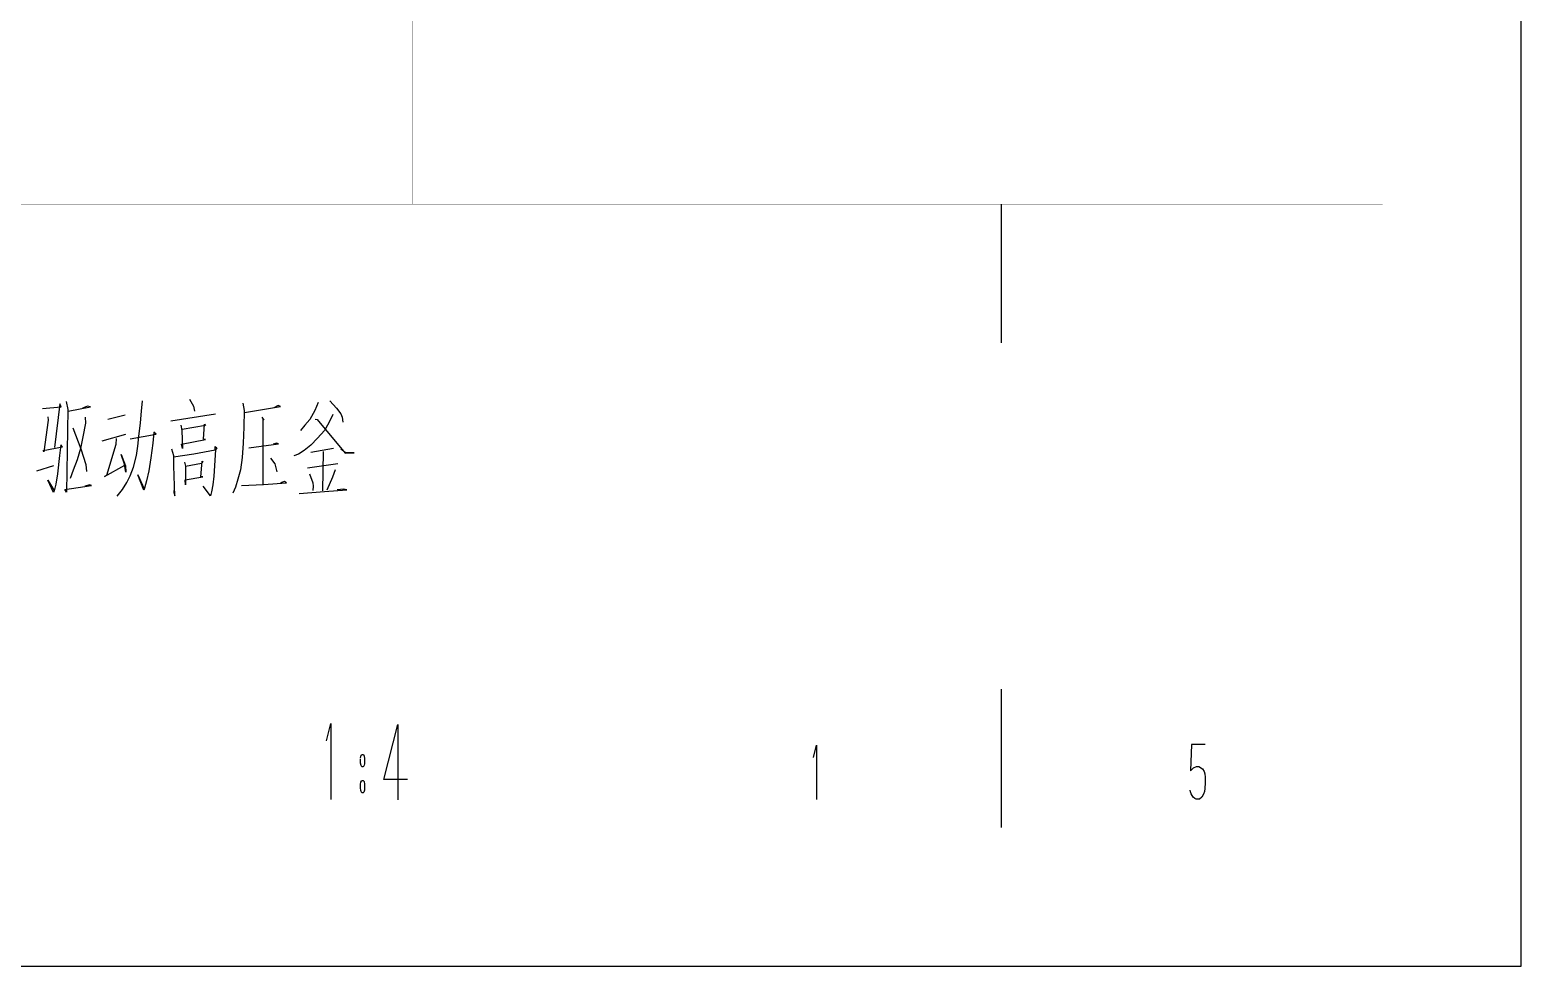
# Model space of a CAD drawing. Extents: x 0 to 2376, y 0 to 3364.
# Drawn here: x 1945.6 to 2376, y 0 to 270.3 of the extents above; entities that cross this region are included whole.
import ezdxf

# ---------------------------------------------------------------- set-up
doc = ezdxf.new("R2010")
doc.units = 0
doc.header["$MEASUREMENT"] = 0
doc.layers.add('6', color=7, linetype='Continuous')
doc.layers.add('8', color=7, linetype='Continuous')

# ---------------------------------------------------------------- blocks, each defined once
blk = doc.blocks.new('BLKENT83')
at = {"layer": '8', "color": 15, "linetype": 'Continuous'}
for p, q in [((2376, 0), (2376, 3364)), ((0, 0), (2376, 0))]:
    blk.add_line(p, q, dxfattribs=at)
at = {"layer": '8', "color": 7, "linetype": 'Continuous', "const_width": 0.03}
for points in [[(2336, 40), (2336, 3324)], [(100, 40), (2336, 40)]]:
    blk.add_lwpolyline(points, dxfattribs=at)

msp = doc.modelspace()

# ---------------------------------------------------------------- linework, layer by layer
at = {"layer": '6'}
for p, q in [((2226, 180), (2226, 220)), ((1991.6305, 163.6626), (1992.8005, 161.6866)), ((1949.1705, 161.0276), (1954.5905, 161.4666)), ((1954.2205, 162.3446), (1952.6905, 149.7176)), ((1954.5905, 161.4666), (1954.2205, 162.3446)), ((1956.0505, 163.0036), (1956.4905, 160.6976)), ((1956.4905, 160.6976), (1956.1305, 136.8706)), ((1956.5705, 160.2586), (1963.0805, 161.4666)), ((1962.2005, 161.6866), (1960.7405, 161.1376)), ((1963.0805, 161.4666), (1962.2005, 161.6866)), ((1977.5005, 156.8546), (1977.7905, 160.2586)), ((1977.7905, 160.2586), (1978.0905, 163.2236)), ((1986.2905, 157.4036), (1999.1005, 159.4906)), ((1992.8005, 161.6866), (1993.0905, 160.2586)), ((2007.0005, 162.5646), (2007.3705, 160.4786)), ((2007.3705, 160.4786), (2007.2905, 155.6466)), ((2007.5105, 159.8196), (2017.9105, 161.5766)), ((2017.2505, 161.9056), (2016.0105, 161.2466)), ((2017.9105, 161.5766), (2017.2505, 161.9056)), ((2027.7905, 160.4786), (2026.3305, 157.8436)), ((2028.7405, 162.7846), (2027.7905, 160.4786)), ((2032.9905, 159.2706), (2031.8905, 156.8546)), ((2032.1805, 163.2236), (2034.0905, 161.1376)), ((2034.0905, 161.1376), (2035.3305, 159.4906)), ((2035.3305, 159.4906), (2035.7005, 158.5016)), ((1950.8605, 157.6236), (1949.6105, 148.5096)), ((1950.7105, 158.6116), (1950.8605, 157.6236)), ((1957.9605, 155.4276), (1960.3005, 149.3886)), ((1961.6205, 156.7446), (1960.8805, 152.7926)), ((1961.5405, 158.5016), (1961.6205, 156.7446)), ((1968.0605, 157.9526), (1973.1105, 159.1606)), ((1977.0605, 152.9016), (1977.5005, 156.8546)), ((1989.1405, 156.1956), (1989.4305, 154.6586)), ((1996.2405, 156.0866), (1989.5105, 154.9886)), ((1995.6605, 152.1336), (1995.9505, 156.5256)), ((1995.9505, 156.5256), (1996.2405, 156.0866)), ((2007.2905, 155.6466), (2007.1505, 151.0356)), ((2012.4905, 158.5016), (2013.0805, 157.6236)), ((2013.0805, 157.6236), (2012.7805, 157.8436)), ((2012.7805, 157.8436), (2012.7805, 139.1766)), ((2024.9405, 156.1956), (2023.6905, 154.6586)), ((2026.3305, 157.8436), (2024.9405, 156.1956)), ((2027.8605, 157.9526), (2028.5205, 157.8436)), ((2028.5205, 157.8436), (2036.5805, 148.0706)), ((2031.8905, 156.8546), (2030.5705, 154.6586)), ((2035.7005, 158.5016), (2035.9205, 157.0746)), ((1960.8805, 152.7926), (1960.1505, 149.4976)), ((1966.4505, 151.6936), (1973.2605, 153.5606)), ((1970.4705, 152.3526), (1970.3305, 150.5956)), ((1974.5005, 152.2436), (1982.0405, 153.5606)), ((1976.7705, 150.1566), (1977.0605, 152.9016)), ((1981.0105, 151.0356), (1980.5005, 146.7526)), ((1981.3805, 154.2196), (1981.0105, 151.0356)), ((1982.0405, 153.5606), (1981.3805, 154.2196)), ((1989.2905, 150.7056), (1996.2405, 152.0236)), ((1989.5805, 149.4976), (1989.2905, 150.7056)), ((1989.4305, 154.6586), (1989.5805, 149.4976)), ((1996.2405, 152.0236), (1995.6605, 152.1336)), ((2007.1505, 151.0356), (2006.8605, 146.8626)), ((2008.7605, 149.6076), (2017.3205, 150.8156)), ((2016.8105, 151.0356), (2015.7905, 150.7056)), ((2017.3205, 150.8156), (2016.8105, 151.0356)), ((2028.6005, 152.4626), (2026.6205, 150.3766)), ((2030.5705, 154.6586), (2028.6005, 152.4626)), ((1949.3905, 148.8396), (1954.9505, 149.9376)), ((1949.6105, 148.5096), (1949.3905, 148.8396)), ((1954.1505, 147.4116), (1953.5605, 142.1416)), ((1954.5205, 150.4866), (1954.1505, 147.4116)), ((1954.9505, 149.9376), (1954.5205, 150.4866)), ((1960.1505, 149.4976), (1959.2005, 146.2036)), ((1960.3005, 149.3886), (1961.6905, 144.8866)), ((1970.3305, 150.5956), (1967.6905, 141.7016)), ((1972.9605, 144.6666), (1971.9405, 147.7416)), ((1971.9405, 147.7416), (1973.1805, 144.4466)), ((1975.4505, 144.1176), (1976.3305, 147.4116)), ((1976.3305, 147.4116), (1976.7705, 150.1566)), ((1980.5005, 146.7526), (1979.9205, 143.0196)), ((1987.0905, 147.3016), (1986.5105, 149.2786)), ((1987.0205, 147.0826), (1992.8705, 147.9606)), ((1987.1605, 144.4466), (1987.0905, 147.3016)), ((1992.8705, 147.9606), (1999.0205, 149.0586)), ((1999.1705, 149.0586), (1998.6605, 141.4826)), ((1999.0205, 149.0586), (1999.0205, 150.0466)), ((1999.0205, 150.0466), (1999.5405, 149.6076)), ((1999.5405, 149.6076), (1999.1705, 149.0586)), ((2006.8605, 146.8626), (2006.3405, 143.3486)), ((2014.9805, 146.6436), (2016.2305, 144.9956)), ((2023.1105, 147.8506), (2021.7905, 147.3016)), ((2024.7205, 148.8396), (2023.1105, 147.8506)), ((2026.6205, 150.3766), (2024.7205, 148.8396)), ((2033.2105, 149.4976), (2026.6205, 148.2906)), ((2030.2105, 148.6196), (2030.0605, 137.1996)), ((2036.5805, 148.2906), (2035.3305, 149.2786)), ((2039.2105, 148.1806), (2036.5805, 148.2906)), ((2036.5805, 148.0706), (2039.2105, 148.1806)), ((1947.5605, 143.0196), (1952.4705, 144.5566)), ((1953.5605, 142.1416), (1953.0505, 139.1766)), ((1958.1005, 143.2396), (1957.2205, 140.8236)), ((1959.2005, 146.2036), (1958.1005, 143.2396)), ((1961.6905, 144.8866), (1961.9105, 142.7996)), ((1967.1105, 141.3726), (1972.9605, 144.6666)), ((1973.2605, 142.5806), (1972.7405, 145.3256)), ((1973.1805, 144.4466), (1973.2605, 142.5806)), ((1974.5005, 141.5926), (1975.4505, 144.1176)), ((1979.9205, 143.0196), (1979.2605, 140.1646)), ((1987.3805, 135.7726), (1987.1605, 144.4466)), ((1990.1705, 145.5446), (1990.4605, 144.3376)), ((1990.4605, 144.3376), (1990.5305, 138.9566)), ((1995.1405, 145.1056), (1990.5305, 144.2276)), ((1994.9205, 141.2626), (1995.2905, 145.7646)), ((1995.5105, 145.5446), (1995.1405, 145.1056)), ((1995.2905, 145.7646), (1995.5105, 145.5446)), ((2006.3405, 143.3486), (2005.6105, 140.6036)), ((2016.2305, 144.9956), (2016.5905, 143.8976)), ((2016.5905, 143.8976), (2016.8805, 142.6906)), ((2034.4505, 144.9956), (2025.6705, 143.7886)), ((2026.2505, 142.1416), (2027.2805, 139.5056)), ((2033.7205, 143.3486), (2032.9205, 141.1526)), ((1952.3905, 136.7606), (1950.7105, 140.2746)), ((1950.7105, 140.2746), (1952.6105, 137.3096)), ((1953.0505, 139.1766), (1952.6905, 137.6396)), ((1955.6905, 137.6396), (1963.3705, 138.7376)), ((1962.8605, 138.9566), (1961.4705, 138.6276)), ((1963.3705, 138.7376), (1962.8605, 138.9566)), ((1967.6905, 141.7016), (1967.1105, 141.3726)), ((1972.3005, 137.6396), (1973.5505, 139.6156)), ((1973.5505, 139.6156), (1974.5005, 141.5926)), ((1978.4505, 137.4196), (1976.7705, 141.8116)), ((1976.7705, 141.8116), (1978.5305, 137.8586)), ((1978.6705, 137.9686), (1978.4505, 137.4196)), ((1979.2605, 140.1646), (1978.6705, 137.9686)), ((1987.2405, 137.9686), (1987.0905, 136.7606)), ((1990.3805, 140.3846), (1995.4405, 141.2626)), ((1990.5305, 138.9566), (1990.3805, 140.3846)), ((1995.4405, 141.2626), (1994.9205, 141.2626)), ((1997.7105, 135.7726), (1995.5805, 138.6276)), ((1998.3605, 138.9566), (1998.0005, 136.9806)), ((1998.6605, 141.4826), (1998.3605, 138.9566)), ((2004.8805, 138.2976), (2004.1505, 136.5416)), ((2005.6105, 140.6036), (2004.8805, 138.2976)), ((2006.6405, 138.7376), (2013.0005, 139.0666)), ((2013.0005, 139.0666), (2019.5905, 139.5056)), ((2019.0105, 139.9446), (2017.9105, 139.5056)), ((2019.5905, 139.5056), (2019.0105, 139.9446)), ((2027.2805, 139.5056), (2027.3505, 138.6276)), ((2027.3505, 138.6276), (2027.2805, 137.3096)), ((2032.9205, 141.1526), (2031.3005, 137.4196)), ((2036.2105, 137.7486), (2034.2305, 137.5296)), ((2037.0905, 137.5296), (2036.2105, 137.7486)), ((1952.6905, 137.6396), (1952.3905, 136.7606)), ((1956.1305, 136.8706), (1955.6905, 137.6396)), ((1970.7705, 135.6626), (1972.3005, 137.6396)), ((1987.0905, 136.7606), (1987.3805, 135.7726)), ((1998.0005, 136.9806), (1997.7105, 135.7726)), ((2023.3305, 136.4316), (2030.6505, 137.0906)), ((2030.6505, 137.0906), (2037.0905, 137.5296)), ((2226, 40), (2226, 80)), ((2031.2, 65.0699), (2032.45, 70.1099)), ((2032.45, 70.1099), (2032.45, 48.1579)), ((2047.68, 53.8699), (2051.77, 69.7739)), ((2051.77, 69.7739), (2051.77, 48.0459)), ((2041.01, 60.0299), (2041.23, 60.9259)), ((2041.23, 60.9259), (2041.45, 61.1499)), ((2041.45, 61.1499), (2041.82, 61.1499)), ((2041.82, 61.1499), (2042.08, 60.5899)), ((2042.08, 60.5899), (2042.19, 59.9179)), ((2171.76, 60.2059), (2172.65, 63.8059)), ((2172.65, 63.8059), (2172.65, 48.1259)), ((2280.81, 63.9659), (2280.6, 56.3659)), ((2284.79, 63.9659), (2280.81, 63.9659)), ((2040.98, 59.0219), (2040.98, 59.8059)), ((2041.01, 58.5739), (2040.98, 59.0219)), ((2041.16, 57.9019), (2041.01, 58.5739)), ((2041.38, 57.5659), (2041.16, 57.9019)), ((2041.71, 57.5659), (2041.38, 57.5659)), ((2041.89, 57.6779), (2041.71, 57.5659)), ((2042.04, 58.0139), (2041.89, 57.6779)), ((2042.15, 58.4619), (2042.04, 58.0139)), ((2042.19, 59.0219), (2042.15, 58.4619)), ((2042.19, 59.9179), (2042.19, 59.0219)), ((2280.6, 56.3659), (2281.47, 57.2459)), ((2281.47, 57.2459), (2282.25, 57.6459)), ((2282.25, 57.6459), (2283.01, 57.6459)), ((2283.01, 57.6459), (2284, 57.0059)), ((2284, 57.0059), (2284.47, 56.2059)), ((2284.47, 56.2059), (2284.66, 55.4859)), ((2041.01, 52.5259), (2041.09, 53.0859)), ((2041.01, 51.5179), (2041.01, 52.5259)), ((2041.09, 53.0859), (2041.38, 53.6459)), ((2041.45, 53.6459), (2041.75, 53.6459)), ((2041.75, 53.6459), (2042.04, 53.3099)), ((2042.04, 53.3099), (2042.19, 52.5259)), ((2042.19, 51.7419), (2042.11, 50.8459)), ((2042.19, 52.5259), (2042.19, 51.7419)), ((2054.59, 53.8699), (2047.68, 53.8699)), ((2284.66, 55.4859), (2284.76, 54.5259)), ((2284.81, 52.9259), (2284.73, 51.3259)), ((2284.76, 54.5259), (2284.81, 52.9259)), ((2041.09, 50.7339), (2041.01, 51.5179)), ((2041.23, 50.3979), (2041.09, 50.7339)), ((2041.38, 50.0619), (2041.23, 50.3979)), ((2041.75, 50.0619), (2041.38, 50.0619)), ((2041.97, 50.2859), (2041.75, 50.0619)), ((2042.11, 50.8459), (2041.97, 50.2859)), ((2280.6, 50.3659), (2280.45, 50.8459)), ((2280.73, 49.8059), (2280.6, 50.3659)), ((2281.36, 48.7659), (2280.73, 49.8059)), ((2281.83, 48.3659), (2281.36, 48.7659)), ((2282.23, 48.2059), (2281.83, 48.3659)), ((2283.17, 48.2059), (2282.23, 48.2059)), ((2283.82, 48.7659), (2283.17, 48.2059)), ((2284.34, 49.6459), (2283.82, 48.7659)), ((2284.58, 50.4459), (2284.34, 49.6459)), ((2284.73, 51.3259), (2284.58, 50.4459))]:
    msp.add_line(p, q, dxfattribs=at)
at = {"layer": '6', "const_width": 0.03}
for points in [[(2056, 220), (2056, 280)], [(2116, 40), (2116, 280)], [(1616, 220), (2336, 220)], [(2116, 180), (2336, 180)], [(1856, 80), (2336, 80)]]:
    msp.add_lwpolyline(points, dxfattribs=at)

# ---------------------------------------------------------------- block references
at = {"layer": '6'}
msp.add_blockref('BLKENT83', (0, 0), dxfattribs=at)

doc.saveas('drawing.dxf')
